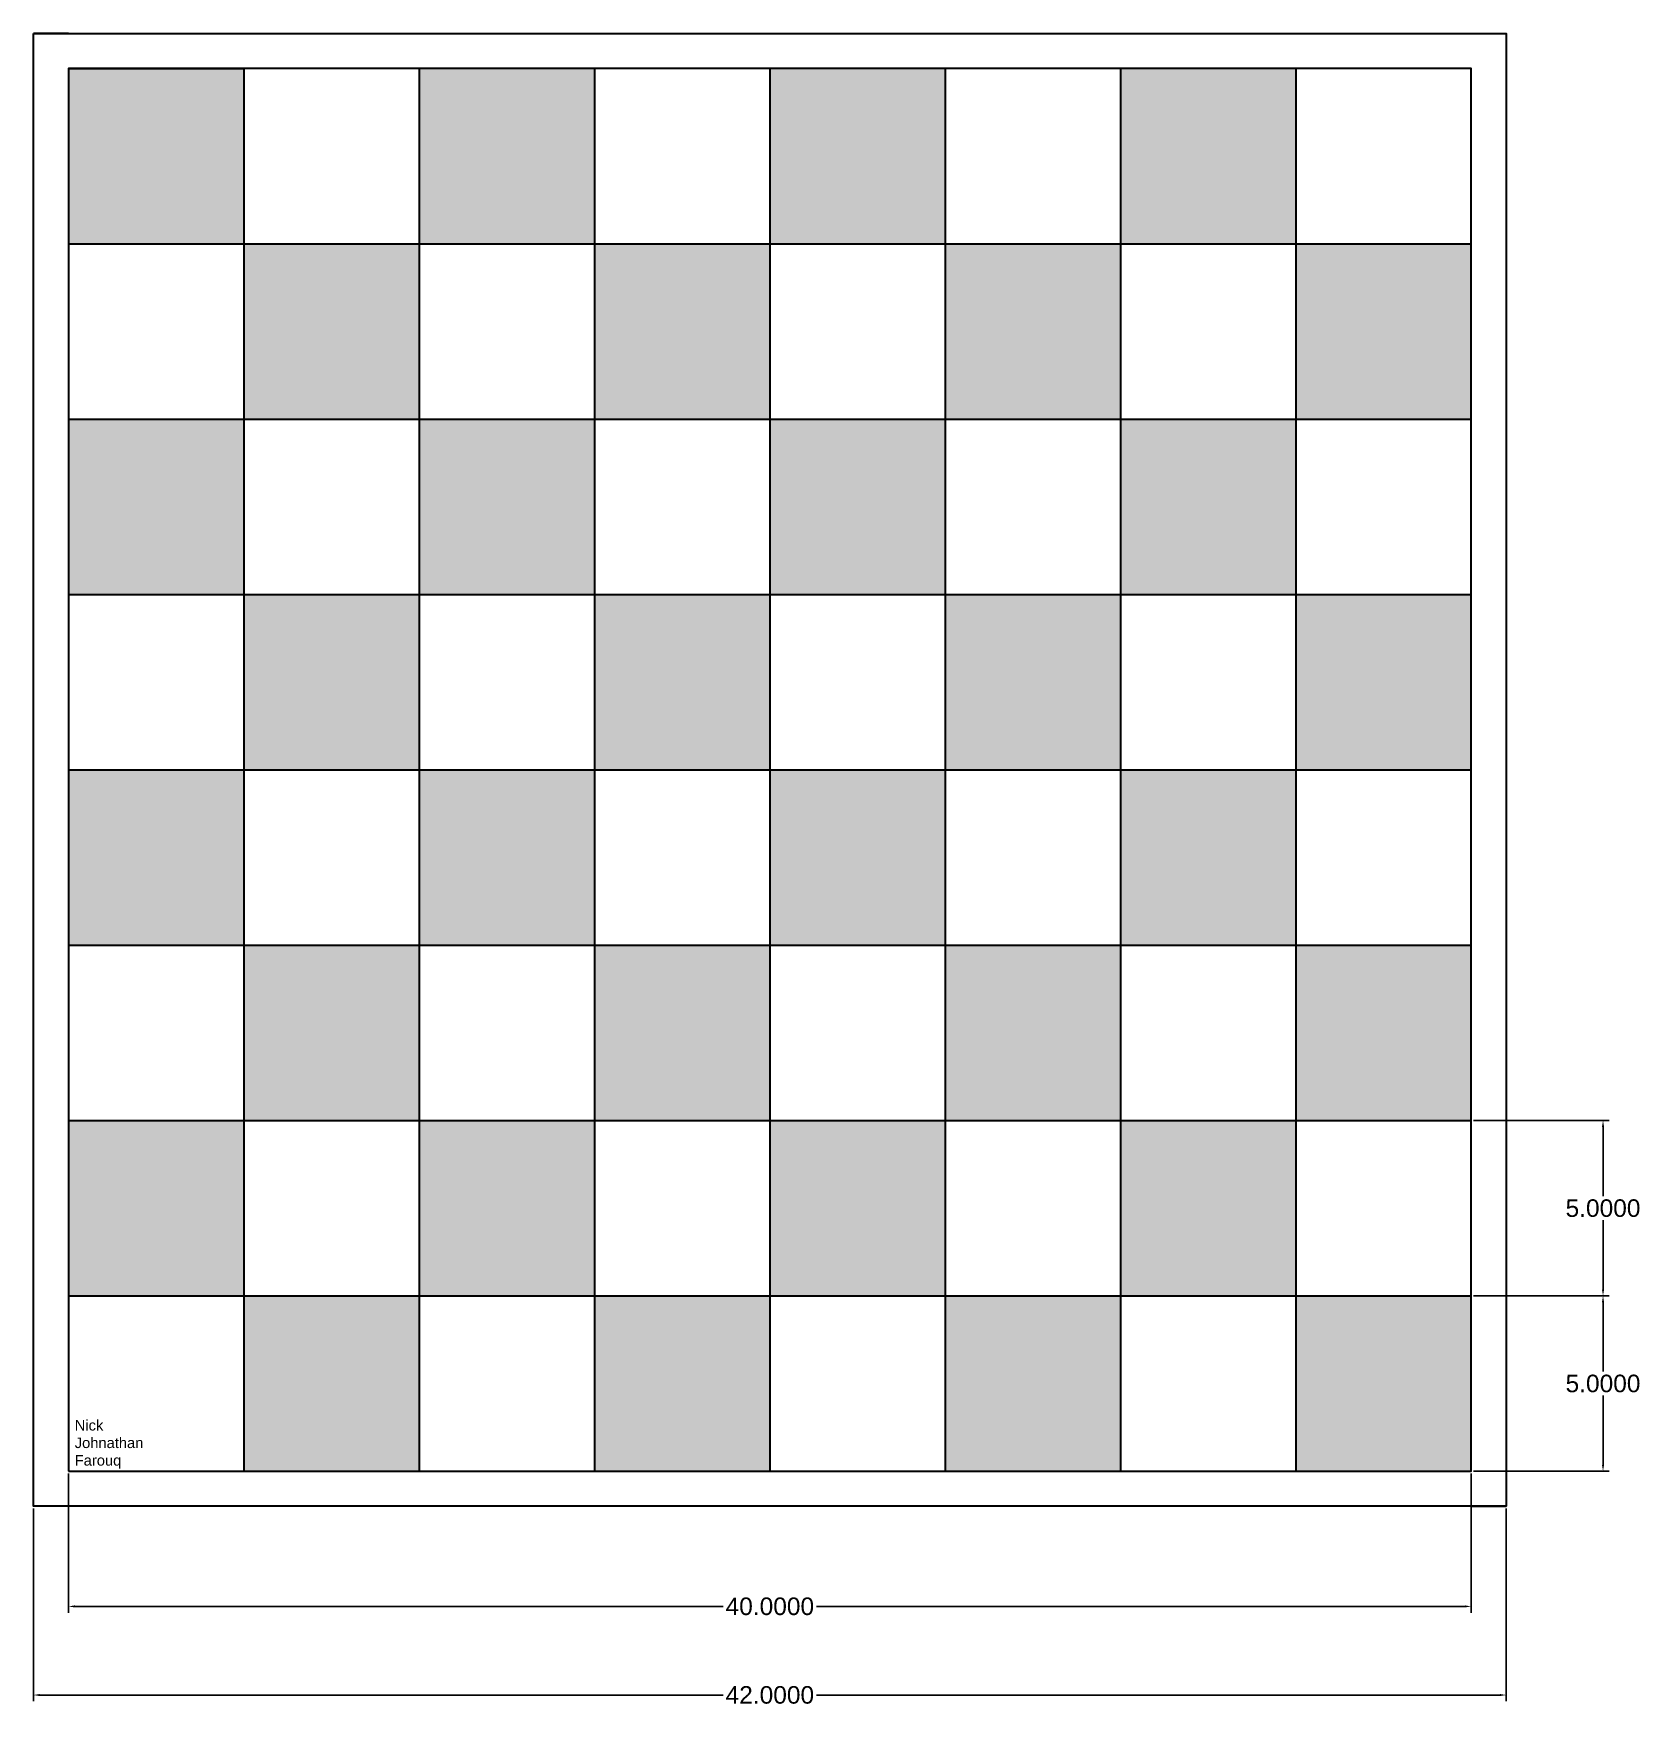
# Model space of a CAD drawing. Header units: centimetres. Extents: x 3 to 48.8, y -2.7 to 45.
import ezdxf

# ---------------------------------------------------------------- set-up
doc = ezdxf.new("R2010")
doc.units = ezdxf.units.CM
doc.header["$MEASUREMENT"] = 0
doc.layers.add('Chess Board', color=7, linetype='Continuous', lineweight=30)
doc.styles.get("Standard").update_dxf_attribs({"font": 'arial.ttf'})
doc.dimstyles.get("Standard").update_dxf_attribs({"dimtxt": 0.5, "dimasz": 0.18, "dimexe": 0.18, "dimexo": 0.0625, "dimgap": 0.09, "dimtad": 0, "dimtih": 1, "dimtoh": 1, "dimdec": 4, "dimzin": 0, "dimdsep": 46, "dimtxsty": 'Standard', "dimcen": 0.09, "dimadec": 0, "dimazin": 0, "dimtfac": 1, "dimtdec": 4, "dimtofl": 0, "dimtmove": 0, "dimatfit": 3, "dimfxl": 1, "dimtolj": 1, "dimtzin": 0, "dimarcsym": 0})

# ---------------------------------------------------------------- blocks, each defined once
blk = doc.blocks.new('*D2')
at = {"layer": 'Chess Board', "color": 0, "lineweight": -2, "transparency": 16777216}
for p, q in [((3, 2.938), (3, -2.562)), ((45, 2.938), (45, -2.562)), ((3.18, -2.382), (22.669, -2.382)), ((44.82, -2.382), (25.331, -2.382))]:
    blk.add_line(p, q, dxfattribs=at)
at = {"layer": 'Chess Board', "color": 0, "transparency": 16777216}
for points in [[(3.18, -2.352), (3.18, -2.412), (3, -2.382)], [(44.82, -2.352), (44.82, -2.412), (45, -2.382)]]:
    blk.add_solid(points, dxfattribs=at)
at = {"layer": 'Defpoints', "color": 0, "transparency": 16777216}
for p in [(3, 3), (45, 3), (3, -2.382)]:
    blk.add_point(p, dxfattribs=at)
at = {"layer": 'Chess Board', "color": 0, "transparency": 16777216, "insert": (24, -2.382), "char_height": 0.5, "attachment_point": 5}
blk.add_mtext('\\A1;42.0000', dxfattribs=at)
blk = doc.blocks.new('*D3')
at = {"layer": 'Chess Board', "color": 0, "lineweight": -2, "transparency": 16777216}
for p, q in [((4, 3.937), (4, -0.035)), ((44, 3.937), (44, -0.035)), ((4.18, 0.145), (22.669, 0.145)), ((43.82, 0.145), (25.331, 0.145))]:
    blk.add_line(p, q, dxfattribs=at)
at = {"layer": 'Chess Board', "color": 0, "transparency": 16777216}
for points in [[(4.18, 0.175), (4.18, 0.115), (4, 0.145)], [(43.82, 0.175), (43.82, 0.115), (44, 0.145)]]:
    blk.add_solid(points, dxfattribs=at)
at = {"layer": 'Defpoints', "color": 0, "transparency": 16777216}
for p in [(4, 4), (44, 4), (4, 0.145)]:
    blk.add_point(p, dxfattribs=at)
at = {"layer": 'Chess Board', "color": 0, "transparency": 16777216, "insert": (24, 0.145), "char_height": 0.5, "attachment_point": 5}
blk.add_mtext('\\A1;40.0000', dxfattribs=at)
blk = doc.blocks.new('*D4')
at = {"layer": 'Chess Board', "color": 0, "lineweight": -2, "transparency": 16777216}
for p, q in [((44.063, 9), (47.94, 9)), ((47.76, 8.82), (47.76, 6.845)), ((47.76, 4.18), (47.76, 6.155)), ((44.063, 4), (47.94, 4))]:
    blk.add_line(p, q, dxfattribs=at)
at = {"layer": 'Chess Board', "color": 0, "transparency": 16777216}
for points in [[(47.73, 8.82), (47.79, 8.82), (47.76, 9)], [(47.73, 4.18), (47.79, 4.18), (47.76, 4)]]:
    blk.add_solid(points, dxfattribs=at)
at = {"layer": 'Defpoints', "color": 0, "transparency": 16777216}
for p in [(44, 9), (44, 4), (47.76, 4)]:
    blk.add_point(p, dxfattribs=at)
at = {"layer": 'Chess Board', "color": 0, "transparency": 16777216, "insert": (47.76, 6.5), "char_height": 0.5, "attachment_point": 5}
blk.add_mtext('\\A1;5.0000', dxfattribs=at)
blk = doc.blocks.new('*D5')
at = {"layer": 'Chess Board', "color": 0, "lineweight": -2, "transparency": 16777216}
for p, q in [((44.063, 14), (47.94, 14)), ((47.76, 13.82), (47.76, 11.845)), ((47.76, 9.18), (47.76, 11.155)), ((44.063, 9), (47.94, 9))]:
    blk.add_line(p, q, dxfattribs=at)
at = {"layer": 'Chess Board', "color": 0, "transparency": 16777216}
for points in [[(47.73, 13.82), (47.79, 13.82), (47.76, 14)], [(47.73, 9.18), (47.79, 9.18), (47.76, 9)]]:
    blk.add_solid(points, dxfattribs=at)
at = {"layer": 'Defpoints', "color": 0, "transparency": 16777216}
for p in [(44, 14), (44, 9), (47.76, 9)]:
    blk.add_point(p, dxfattribs=at)
at = {"layer": 'Chess Board', "color": 0, "transparency": 16777216, "insert": (47.76, 11.5), "char_height": 0.5, "attachment_point": 5}
blk.add_mtext('\\A1;5.0000', dxfattribs=at)

msp = doc.modelspace()

# ---------------------------------------------------------------- hatches: boundary and pattern name
at = {"layer": 'Chess Board'}
h = msp.add_hatch(color=256, dxfattribs=at)
h.dxf.hatch_style = 1
h.paths.add_polyline_path([(9, 44), (4, 44), (4, 39), (9, 39)])
h.paths.add_polyline_path([(19, 44), (14, 44), (14, 39), (19, 39)])
h.paths.add_polyline_path([(29, 44), (24, 44), (24, 39), (29, 39)])
h.paths.add_polyline_path([(39, 44), (34, 44), (34, 39), (39, 39)])
h.paths.add_polyline_path([(44, 39), (39, 39), (39, 34), (44, 34)])
h.paths.add_polyline_path([(34, 39), (29, 39), (29, 34), (34, 34)])
h.paths.add_polyline_path([(24, 39), (19, 39), (19, 34), (24, 34)])
h.paths.add_polyline_path([(14, 39), (9, 39), (9, 34), (14, 34)])
h.paths.add_polyline_path([(9, 34), (4, 34), (4, 29), (9, 29)])
h.paths.add_polyline_path([(19, 34), (14, 34), (14, 29), (19, 29)])
h.paths.add_polyline_path([(29, 34), (24, 34), (24, 29), (29, 29)])
h.paths.add_polyline_path([(39, 34), (34, 34), (34, 29), (39, 29)])
h.paths.add_polyline_path([(44, 29), (39, 29), (39, 24), (44, 24)])
h.paths.add_polyline_path([(34, 29), (29, 29), (29, 24), (34, 24)])
h.paths.add_polyline_path([(24, 29), (19, 29), (19, 24), (24, 24)])
h.paths.add_polyline_path([(14, 29), (9, 29), (9, 24), (14, 24)])
h.paths.add_polyline_path([(9, 24), (4, 24), (4, 19), (9, 19)])
h.paths.add_polyline_path([(19, 24), (14, 24), (14, 19), (19, 19)])
h.paths.add_polyline_path([(29, 24), (24, 24), (24, 19), (29, 19)])
h.paths.add_polyline_path([(39, 24), (34, 24), (34, 19), (39, 19)])
h.paths.add_polyline_path([(44, 19), (39, 19), (39, 14), (44, 14)])
h.paths.add_polyline_path([(34, 19), (29, 19), (29, 14), (34, 14)])
h.paths.add_polyline_path([(24, 19), (19, 19), (19, 14), (24, 14)])
h.paths.add_polyline_path([(14, 19), (9, 19), (9, 14), (14, 14)])
h.paths.add_polyline_path([(9, 14), (4, 14), (4, 9), (9, 9)])
h.paths.add_polyline_path([(19, 14), (14, 14), (14, 9), (19, 9)])
h.paths.add_polyline_path([(29, 14), (24, 14), (24, 9), (29, 9)])
h.paths.add_polyline_path([(39, 14), (34, 14), (34, 9), (39, 9)])
h.paths.add_polyline_path([(44, 9), (39, 9), (39, 4), (44, 4)])
h.paths.add_polyline_path([(34, 9), (29, 9), (29, 4), (34, 4)])
h.paths.add_polyline_path([(24, 9), (19, 9), (19, 4), (24, 4)])
h.paths.add_polyline_path([(14, 9), (9, 9), (9, 4), (14, 4)])

# ---------------------------------------------------------------- linework, layer by layer
for p, q in [((4, 45), (3, 45)), ((4, 44), (9, 44)), ((4, 44), (4, 39)), ((9, 44), (9, 4)), ((14, 44), (14, 4)), ((19, 44), (19, 4)), ((24, 44), (24, 4)), ((29, 44), (29, 4)), ((34, 44), (34, 4)), ((39, 44), (39, 4)), ((4, 39), (44, 39)), ((4, 34), (44, 34)), ((4, 29), (44, 29)), ((4, 24), (44, 24)), ((4, 19), (44, 19)), ((4, 14), (44, 14)), ((4, 9), (44, 9)), ((44, 3), (45, 3))]:
    msp.add_line(p, q, dxfattribs=at)
for points in [[(3, 45), (45, 45), (45, 3), (3, 3)], [(4, 4), (44, 4), (44, 44), (4, 44)]]:
    msp.add_lwpolyline(points, close=True, dxfattribs=at)

# ---------------------------------------------------------------- texts
at = {"layer": 'Chess Board', "insert": (4.17705, 5.46036), "char_height": 0.3, "attachment_point": 1}
msp.add_mtext_dynamic_manual_height_columns('Nick\\P\\pxt2;Johnathan\\P\\ptz;Farouq', width=1.644478, gutter_width=1, heights=[0], dxfattribs=at)

# ---------------------------------------------------------------- dimensions: what is measured, and where the dimension line sits
at = {"layer": 'Chess Board'}
for base, p1, p2, picture, middle in [((47.76022, 9), (44, 14), (44, 9), '*D5', (47.76022, 11.5)), ((47.76022, 4), (44, 9), (44, 4), '*D4', (47.76022, 6.5))]:
    dim = msp.add_linear_dim(base=base, p1=p1, p2=p2, angle=90, dimstyle='Standard', dxfattribs=at)
    dim.commit()
    dim.dimension.update_dxf_attribs({"geometry": picture, "text_midpoint": middle})
for base, p1, p2, picture, middle in [((4, 0.14546), (44, 4), (4, 4), '*D3', (24, 0.14546)), ((3, -2.38239), (45, 3), (3, 3), '*D2', (24, -2.38239))]:
    dim = msp.add_linear_dim(base=base, p1=p1, p2=p2, dimstyle='Standard', dxfattribs=at)
    dim.commit()
    dim.dimension.update_dxf_attribs({"geometry": picture, "text_midpoint": middle})

doc.saveas('drawing.dxf')
